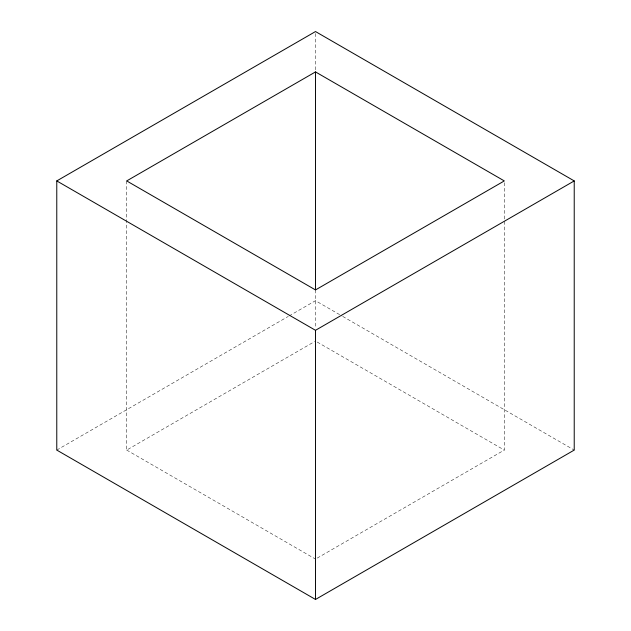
<?xml version="1.0" encoding="UTF-8"?>
<svg xmlns="http://www.w3.org/2000/svg" width="631" height="631" viewBox="0 0 631 631"><rect width="100%" height="100%" fill="white"/><g stroke="black" fill="none" stroke-linecap="round" stroke-linejoin="round"><path stroke-width="0.47" stroke-dasharray="3.15 2.37" d="M56.774 450.077L288.264 316.423M289.116 315.934L315.5 300.695L341.884 315.934M126.697 180.923L126.697 450.077L314.648 341.56M317.204 558.096L504.303 450.077L504.303 180.923M342.736 316.423L574.226 450.077M317.204 342.049L504.303 450.077M126.697 450.077L315.5 559.082M315.5 33.522L315.5 70.987M315.5 289.929L315.5 328.38"/><path stroke-width="0.95" d="M56.774 180.923L315.5 31.55L574.226 180.923L574.226 450.077L315.5 599.45L56.774 450.077L56.774 180.923L315.5 330.305L574.226 180.923M315.5 71.918L126.697 180.923L315.5 289.929L504.303 180.923L315.5 71.918L315.5 289.803M315.5 330.305L315.5 599.45"/></g></svg>
